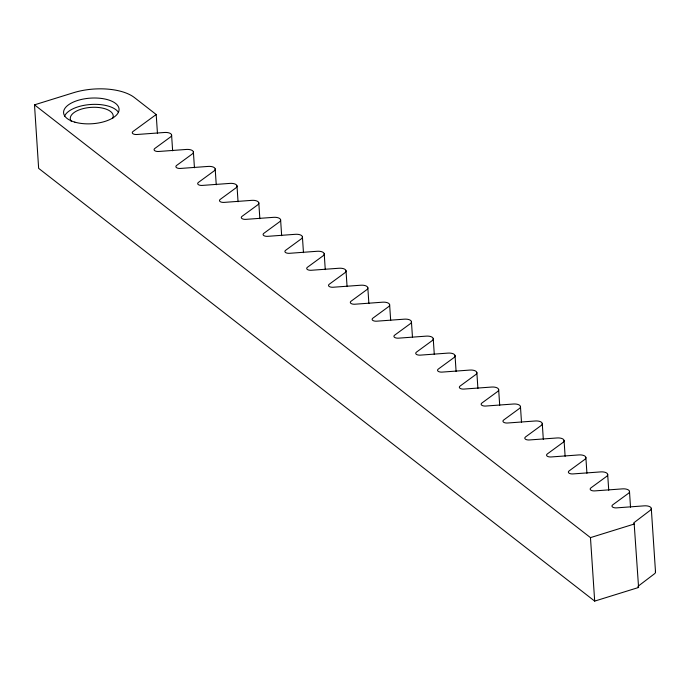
<?xml version="1.0" encoding="UTF-8"?>
<svg xmlns="http://www.w3.org/2000/svg" width="690" height="690" viewBox="0 0 690 690"><rect width="100%" height="100%" fill="white"/><g stroke="black" fill="none" stroke-linecap="round" stroke-linejoin="round"><path stroke-width="1.03" d="M156.199 114.523L133.058 131.462A4.485 2.07 -3.8 0 0 132.851 133.653A4.485 2.07 -3.8 0 0 136.956 134.498L164.591 132.48A6.728 3.105 -3.8 0 1 170.758 133.748A6.728 3.105 -3.8 0 1 170.439 137.034L154.862 148.436A4.485 2.07 -3.8 0 0 154.655 150.627A4.485 2.07 -3.8 0 0 158.76 151.472L186.395 149.445A6.728 3.105 -3.8 0 1 192.562 150.713A6.728 3.105 -3.8 0 1 192.243 153.999L176.666 165.402A4.485 2.07 -3.8 0 0 176.459 167.592A4.485 2.07 -3.8 0 0 180.564 168.438L208.199 166.419A6.728 3.105 -3.8 0 1 214.366 167.687A6.728 3.105 -3.8 0 1 214.047 170.973L198.47 182.376A4.485 2.07 -3.8 0 0 198.263 184.566A4.485 2.07 -3.8 0 0 202.368 185.412L230.003 183.393A6.728 3.105 -3.8 0 1 236.17 184.661A6.728 3.105 -3.8 0 1 235.851 187.947L220.274 199.35A4.485 2.07 -3.8 0 0 220.067 201.54A4.485 2.07 -3.8 0 0 224.181 202.386L251.807 200.359A6.728 3.105 -3.8 0 1 257.974 201.635A6.728 3.105 -3.8 0 1 257.663 204.913L242.078 216.315A4.485 2.07 -3.8 0 0 241.871 218.506A4.485 2.07 -3.8 0 0 245.985 219.351L273.611 217.333A6.728 3.105 -3.8 0 1 279.778 218.601A6.728 3.105 -3.8 0 1 279.467 221.887L263.882 233.289A4.485 2.07 -3.8 0 0 263.675 235.48A4.485 2.07 -3.8 0 0 267.789 236.325L295.415 234.307A6.728 3.105 -3.8 0 1 301.582 235.575A6.728 3.105 -3.8 0 1 301.271 238.861L285.686 250.263A4.485 2.07 -3.8 0 0 285.479 252.454A4.485 2.07 -3.8 0 0 289.593 253.299L317.219 251.272A6.728 3.105 -3.8 0 1 323.386 252.549A6.728 3.105 -3.8 0 1 323.075 255.826L307.498 267.228A4.485 2.07 -3.8 0 0 307.283 269.419A4.485 2.07 -3.8 0 0 311.397 270.264L339.023 268.246A6.728 3.105 -3.8 0 1 345.19 269.514A6.728 3.105 -3.8 0 1 344.879 272.8L329.303 284.202A4.485 2.07 -3.8 0 0 329.087 286.393A4.485 2.07 -3.8 0 0 333.201 287.238L360.827 285.22A6.728 3.105 -3.8 0 1 366.994 286.488A6.728 3.105 -3.8 0 1 366.683 289.774L351.106 301.176A4.485 2.07 -3.8 0 0 350.891 303.367A4.485 2.07 -3.8 0 0 355.005 304.212L382.639 302.186A6.728 3.105 -3.8 0 1 388.798 303.462A6.728 3.105 -3.8 0 1 388.487 306.74L372.911 318.142A4.485 2.07 -3.8 0 0 372.695 320.332A4.485 2.07 -3.8 0 0 376.809 321.178L404.444 319.16A6.728 3.105 -3.8 0 1 410.602 320.427A6.728 3.105 -3.8 0 1 410.291 323.714L394.714 335.116A4.485 2.07 -3.8 0 0 394.499 337.307A4.485 2.07 -3.8 0 0 398.613 338.152L426.248 336.134A6.728 3.105 -3.8 0 1 432.414 337.401A6.728 3.105 -3.8 0 1 432.095 340.688L416.519 352.09A4.485 2.07 -3.8 0 0 416.303 354.281A4.485 2.07 -3.8 0 0 420.417 355.126L448.052 353.099A6.728 3.105 -3.8 0 1 454.218 354.375A6.728 3.105 -3.8 0 1 453.899 357.653L438.322 369.055A4.485 2.07 -3.8 0 0 438.115 371.246A4.485 2.07 -3.8 0 0 442.221 372.091L469.856 370.073A6.728 3.105 -3.8 0 1 476.022 371.341A6.728 3.105 -3.8 0 1 475.703 374.627L460.127 386.029A4.485 2.07 -3.8 0 0 459.92 388.22A4.485 2.07 -3.8 0 0 464.025 389.065L491.659 387.047A6.728 3.105 -3.8 0 1 497.826 388.315A6.728 3.105 -3.8 0 1 497.507 391.601L481.93 403.003A4.485 2.07 -3.8 0 0 481.724 405.194A4.485 2.07 -3.8 0 0 485.829 406.039L513.464 404.012A6.728 3.105 -3.8 0 1 519.63 405.289A6.728 3.105 -3.8 0 1 519.311 408.566L503.734 419.969A4.485 2.07 -3.8 0 0 503.527 422.159A4.485 2.07 -3.8 0 0 507.633 423.005L535.268 420.986A6.728 3.105 -3.8 0 1 541.434 422.254A6.728 3.105 -3.8 0 1 541.115 425.54L525.539 436.943A4.485 2.07 -3.8 0 0 528.678 440.004L557.072 437.96A6.728 3.105 -3.8 0 1 563.238 439.228A6.728 3.105 -3.8 0 1 562.919 442.514L547.343 453.916A4.485 2.07 -3.8 0 0 547.136 456.107A4.485 2.07 -3.8 0 0 551.241 456.952L578.875 454.926A6.728 3.105 -3.8 0 1 585.042 456.202A6.728 3.105 -3.8 0 1 584.732 459.48L569.147 470.882A4.485 2.07 -3.8 0 0 568.94 473.073A4.485 2.07 -3.8 0 0 573.045 473.918L600.68 471.9A6.728 3.105 -3.8 0 1 606.846 473.168A6.728 3.105 -3.8 0 1 606.536 476.454L590.951 487.856A4.485 2.07 -3.8 0 0 590.744 490.047A4.485 2.07 -3.8 0 0 594.858 490.892L622.484 488.874A6.719 3.105 -3.8 0 1 628.65 490.142A6.719 3.105 -3.8 0 1 628.331 493.428L612.755 504.83A4.485 2.07 -3.8 0 0 612.548 507.021A4.485 2.07 -3.8 0 0 616.662 507.866L644.288 505.839A6.728 3.105 -3.8 0 1 650.454 507.116A6.728 3.105 -3.8 0 1 650.135 510.393L633.8 522.83A4.494 2.07 -3.8 0 0 634.179 523.839L638.586 587.475L594.685 601.111L38.64 168.351L34.5 104.846L73.502 92.727A44.833 20.7 -3.8 0 1 134.395 97.549L156.199 114.523L157.467 133.567M34.5 104.846L590.468 537.622L634.369 523.986M638.586 587.475L638.397 587.328A4.494 2.07 -3.8 0 1 638.017 586.31L654.353 573.882A6.728 3.105 -3.8 0 0 655.31 571.303M651.282 508.323L655.5 571.812M629.478 491.358L630.531 507.228M607.674 474.384L608.727 490.254M585.87 457.41L586.923 473.288M590.468 537.622L594.685 601.111M564.066 440.444L565.119 456.314M542.262 423.47L543.315 439.34M520.458 406.496L521.511 422.375M498.654 389.531L499.707 405.401M476.85 372.557L477.903 388.427M455.046 355.583L456.099 371.462M433.234 338.618L434.295 354.488M411.43 321.644L412.491 337.514M389.626 304.67L390.687 320.548M367.822 287.704L368.883 303.574M346.018 270.73L347.07 286.6M324.214 253.756L325.266 269.626M302.41 236.791L303.462 252.661M280.606 219.817L281.658 235.687M258.802 202.843L259.854 218.713M236.998 185.877L238.05 201.747M215.194 168.903L216.246 184.773M193.39 151.929L194.442 167.799M171.586 134.964L172.638 150.834M71.234 121.302A21.519 9.936 -3.8 0 1 90.908 107.381A21.519 9.936 -3.8 0 1 112.703 118.387M64.446 116.42A27.798 12.834 -3.8 0 1 90.356 104.518A27.798 12.834 -3.8 0 1 118.421 112.349M74.813 122.13A27.798 12.834 -3.8 0 0 118.896 110.952A27.798 12.834 -3.8 0 0 80.264 99.722A27.798 12.834 -3.8 0 0 74.813 122.13"/></g></svg>
